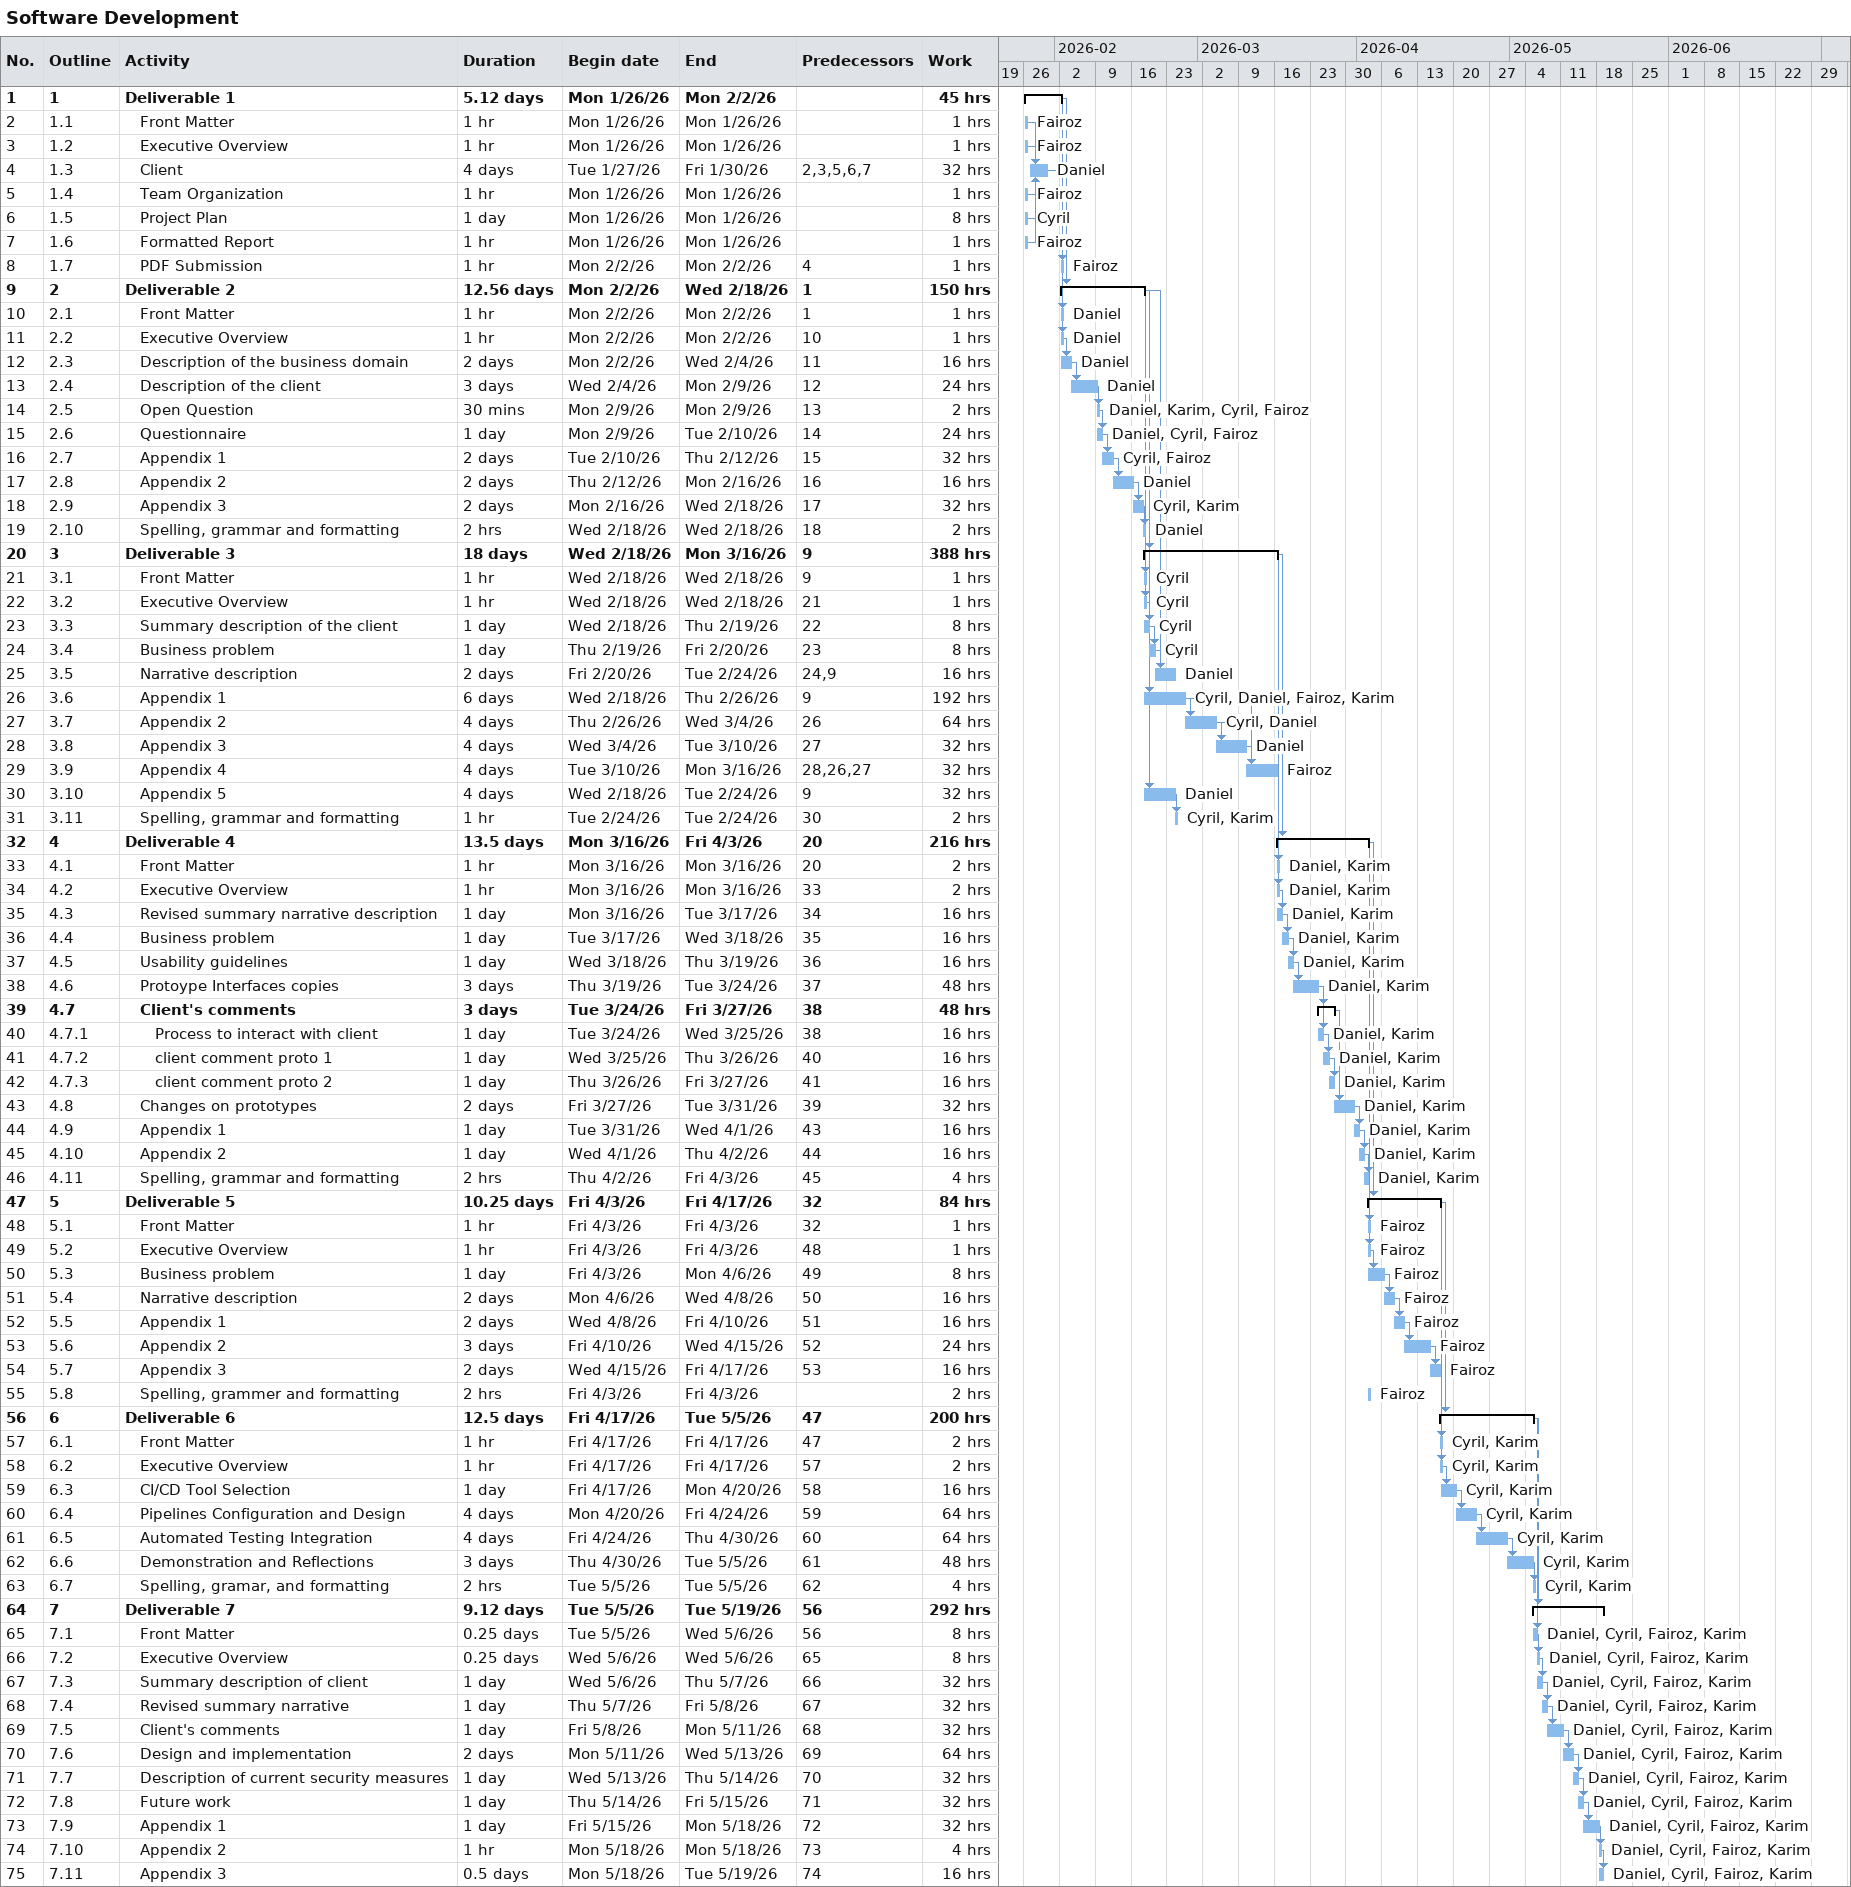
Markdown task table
Software Development

| ID | WBS | Task | Duration | Start | Finish | Predecessors | Resources | Work (h) |
|---|---|---|---|---|---|---|---|---|
| 1 | 1 | **Deliverable 1** | 5.12d | 2026-01-26 | 2026-02-02 |  |  | 45 |
| 2 | 1.1 | Front Matter | 1h | 2026-01-26 | 2026-01-26 |  | Fairoz | 1 |
| 3 | 1.2 | Executive Overview | 1h | 2026-01-26 | 2026-01-26 |  | Fairoz | 1 |
| 4 | 1.3 | Client | 4d | 2026-01-27 | 2026-01-30 | 2, 3, 5, 6, 7 | Daniel | 32 |
| 5 | 1.4 | Team Organization | 1h | 2026-01-26 | 2026-01-26 |  | Fairoz | 1 |
| 6 | 1.5 | Project Plan | 1d | 2026-01-26 | 2026-01-26 |  | Cyril | 8 |
| 7 | 1.6 | Formatted Report | 1h | 2026-01-26 | 2026-01-26 |  | Fairoz | 1 |
| 8 | 1.7 | PDF Submission | 1h | 2026-02-02 | 2026-02-02 | 4 | Fairoz | 1 |
| 9 | 2 | **Deliverable 2** | 12.56d | 2026-02-02 | 2026-02-18 | 1 |  | 150 |
| 10 | 2.1 | Front Matter | 1h | 2026-02-02 | 2026-02-02 | 1 | Daniel | 1 |
| 11 | 2.2 | Executive Overview | 1h | 2026-02-02 | 2026-02-02 | 10 | Daniel | 1 |
| 12 | 2.3 | Description of the business domain | 2d | 2026-02-02 | 2026-02-04 | 11 | Daniel | 16 |
| 13 | 2.4 | Description of the client | 3d | 2026-02-04 | 2026-02-09 | 12 | Daniel | 24 |
| 14 | 2.5 | Open Question | 30min | 2026-02-09 | 2026-02-09 | 13 | Daniel, Karim, Cyril, Fairoz | 2 |
| 15 | 2.6 | Questionnaire | 1d | 2026-02-09 | 2026-02-10 | 14 | Daniel, Cyril, Fairoz | 24 |
| 16 | 2.7 | Appendix 1 | 2d | 2026-02-10 | 2026-02-12 | 15 | Cyril, Fairoz | 32 |
| 17 | 2.8 | Appendix 2 | 2d | 2026-02-12 | 2026-02-16 | 16 | Daniel | 16 |
| 18 | 2.9 | Appendix 3 | 2d | 2026-02-16 | 2026-02-18 | 17 | Cyril, Karim | 32 |
| 19 | 2.10 | Spelling, grammar and formatting | 2h | 2026-02-18 | 2026-02-18 | 18 | Daniel | 2 |
| 20 | 3 | **Deliverable 3** | 18d | 2026-02-18 | 2026-03-16 | 9 |  | 388 |
| 21 | 3.1 | Front Matter | 1h | 2026-02-18 | 2026-02-18 | 9 | Cyril | 1 |
| 22 | 3.2 | Executive Overview | 1h | 2026-02-18 | 2026-02-18 | 21 | Cyril | 1 |
| 23 | 3.3 | Summary description of the client | 1d | 2026-02-18 | 2026-02-19 | 22 | Cyril | 8 |
| 24 | 3.4 | Business problem | 1d | 2026-02-19 | 2026-02-20 | 23 | Cyril | 8 |
| 25 | 3.5 | Narrative description | 2d | 2026-02-20 | 2026-02-24 | 24, 9 | Daniel | 16 |
| 26 | 3.6 | Appendix 1 | 6d | 2026-02-18 | 2026-02-26 | 9 | Cyril, Daniel, Fairoz, Karim | 192 |
| 27 | 3.7 | Appendix 2 | 4d | 2026-02-26 | 2026-03-04 | 26 | Cyril, Daniel | 64 |
| 28 | 3.8 | Appendix 3 | 4d | 2026-03-04 | 2026-03-10 | 27 | Daniel | 32 |
| 29 | 3.9 | Appendix 4 | 4d | 2026-03-10 | 2026-03-16 | 28, 26, 27 | Fairoz | 32 |
| 30 | 3.10 | Appendix 5 | 4d | 2026-02-18 | 2026-02-24 | 9 | Daniel | 32 |
| 31 | 3.11 | Spelling, grammar and formatting | 1h | 2026-02-24 | 2026-02-24 | 30 | Cyril, Karim | 2 |
| 32 | 4 | **Deliverable 4** | 13.5d | 2026-03-16 | 2026-04-03 | 20 |  | 216 |
| 33 | 4.1 | Front Matter | 1h | 2026-03-16 | 2026-03-16 | 20 | Daniel, Karim | 2 |
| 34 | 4.2 | Executive Overview | 1h | 2026-03-16 | 2026-03-16 | 33 | Daniel, Karim | 2 |
| 35 | 4.3 | Revised summary narrative description | 1d | 2026-03-16 | 2026-03-17 | 34 | Daniel, Karim | 16 |
| 36 | 4.4 | Business problem | 1d | 2026-03-17 | 2026-03-18 | 35 | Daniel, Karim | 16 |
| 37 | 4.5 | Usability guidelines | 1d | 2026-03-18 | 2026-03-19 | 36 | Daniel, Karim | 16 |
| 38 | 4.6 | Protoype Interfaces copies | 3d | 2026-03-19 | 2026-03-24 | 37 | Daniel, Karim | 48 |
| 39 | 4.7 | **Client's comments** | 3d | 2026-03-24 | 2026-03-27 | 38 |  | 48 |
| 40 | 4.7.1 | Process to interact with client | 1d | 2026-03-24 | 2026-03-25 | 38 | Daniel, Karim | 16 |
| 41 | 4.7.2 | client comment proto 1 | 1d | 2026-03-25 | 2026-03-26 | 40 | Daniel, Karim | 16 |
| 42 | 4.7.3 | client comment proto 2 | 1d | 2026-03-26 | 2026-03-27 | 41 | Daniel, Karim | 16 |
| 43 | 4.8 | Changes on prototypes | 2d | 2026-03-27 | 2026-03-31 | 39 | Daniel, Karim | 32 |
| 44 | 4.9 | Appendix 1 | 1d | 2026-03-31 | 2026-04-01 | 43 | Daniel, Karim | 16 |
| 45 | 4.10 | Appendix 2 | 1d | 2026-04-01 | 2026-04-02 | 44 | Daniel, Karim | 16 |
| 46 | 4.11 | Spelling, grammar and formatting | 2h | 2026-04-02 | 2026-04-03 | 45 | Daniel, Karim | 4 |
| 47 | 5 | **Deliverable 5** | 10.25d | 2026-04-03 | 2026-04-17 | 32 |  | 84 |
| 48 | 5.1 | Front Matter | 1h | 2026-04-03 | 2026-04-03 | 32 | Fairoz | 1 |
| 49 | 5.2 | Executive Overview | 1h | 2026-04-03 | 2026-04-03 | 48 | Fairoz | 1 |
| 50 | 5.3 | Business problem | 1d | 2026-04-03 | 2026-04-06 | 49 | Fairoz | 8 |
| 51 | 5.4 | Narrative description | 2d | 2026-04-06 | 2026-04-08 | 50 | Fairoz | 16 |
| 52 | 5.5 | Appendix 1 | 2d | 2026-04-08 | 2026-04-10 | 51 | Fairoz | 16 |
| 53 | 5.6 | Appendix 2 | 3d | 2026-04-10 | 2026-04-15 | 52 | Fairoz | 24 |
| 54 | 5.7 | Appendix 3 | 2d | 2026-04-15 | 2026-04-17 | 53 | Fairoz | 16 |
| 55 | 5.8 | Spelling, grammer and formatting | 2h | 2026-04-03 | 2026-04-03 |  | Fairoz | 2 |
| 56 | 6 | **Deliverable 6** | 12.5d | 2026-04-17 | 2026-05-05 | 47 |  | 200 |
| 57 | 6.1 | Front Matter | 1h | 2026-04-17 | 2026-04-17 | 47 | Cyril, Karim | 2 |
| 58 | 6.2 | Executive Overview | 1h | 2026-04-17 | 2026-04-17 | 57 | Cyril, Karim | 2 |
| 59 | 6.3 | CI/CD Tool Selection | 1d | 2026-04-17 | 2026-04-20 | 58 | Cyril, Karim | 16 |
| 60 | 6.4 | Pipelines Configuration and Design | 4d | 2026-04-20 | 2026-04-24 | 59 | Cyril, Karim | 64 |
| 61 | 6.5 | Automated Testing Integration | 4d | 2026-04-24 | 2026-04-30 | 60 | Cyril, Karim | 64 |
| 62 | 6.6 | Demonstration and Reflections | 3d | 2026-04-30 | 2026-05-05 | 61 | Cyril, Karim | 48 |
| 63 | 6.7 | Spelling, gramar, and formatting | 2h | 2026-05-05 | 2026-05-05 | 62 | Cyril, Karim | 4 |
| 64 | 7 | **Deliverable 7** | 9.12d | 2026-05-05 | 2026-05-19 | 56 |  | 292 |
| 65 | 7.1 | Front Matter | 0.25d | 2026-05-05 | 2026-05-06 | 56 | Daniel, Cyril, Fairoz, Karim | 8 |
| 66 | 7.2 | Executive Overview | 0.25d | 2026-05-06 | 2026-05-06 | 65 | Daniel, Cyril, Fairoz, Karim | 8 |
| 67 | 7.3 | Summary description of client | 1d | 2026-05-06 | 2026-05-07 | 66 | Daniel, Cyril, Fairoz, Karim | 32 |
| 68 | 7.4 | Revised summary narrative | 1d | 2026-05-07 | 2026-05-08 | 67 | Daniel, Cyril, Fairoz, Karim | 32 |
| 69 | 7.5 | Client's comments | 1d | 2026-05-08 | 2026-05-11 | 68 | Daniel, Cyril, Fairoz, Karim | 32 |
| 70 | 7.6 | Design and implementation | 2d | 2026-05-11 | 2026-05-13 | 69 | Daniel, Cyril, Fairoz, Karim | 64 |
| 71 | 7.7 | Description of current security measures | 1d | 2026-05-13 | 2026-05-14 | 70 | Daniel, Cyril, Fairoz, Karim | 32 |
| 72 | 7.8 | Future work | 1d | 2026-05-14 | 2026-05-15 | 71 | Daniel, Cyril, Fairoz, Karim | 32 |
| 73 | 7.9 | Appendix 1 | 1d | 2026-05-15 | 2026-05-18 | 72 | Daniel, Cyril, Fairoz, Karim | 32 |
| 74 | 7.10 | Appendix 2 | 1h | 2026-05-18 | 2026-05-18 | 73 | Daniel, Cyril, Fairoz, Karim | 4 |
| 75 | 7.11 | Appendix 3 | 0.5d | 2026-05-18 | 2026-05-19 | 74 | Daniel, Cyril, Fairoz, Karim | 16 |
